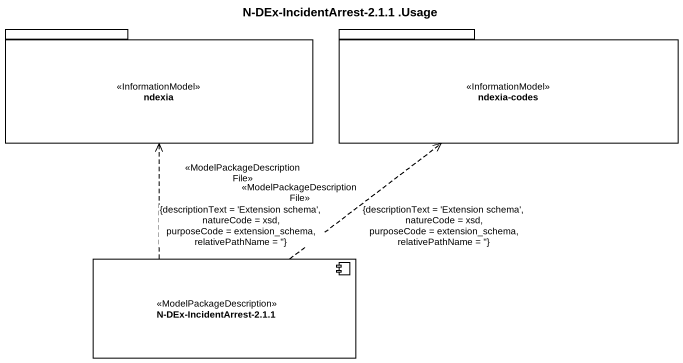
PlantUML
@startuml
title N-DEx-IncidentArrest-2.1.1 .Usage
package ndexia <<InformationModel>> {
}
package "ndexia-codes" as ndexia_codes <<InformationModel>> {
}
component "N-DEx-IncidentArrest-2.1.1" as N_DEx_IncidentArrest_2_1_1 <<ModelPackageDescription>>
N_DEx_IncidentArrest_2_1_1 .up.> ndexia : <<ModelPackageDescriptionFile>>\n{descriptionText = 'Extension schema', natureCode = xsd, purposeCode = extension_schema, relativePathName = ''}
N_DEx_IncidentArrest_2_1_1 .up.> ndexia_codes : <<ModelPackageDescriptionFile>>\n{descriptionText = 'Extension schema', natureCode = xsd, purposeCode = extension_schema, relativePathName = ''}
@enduml
